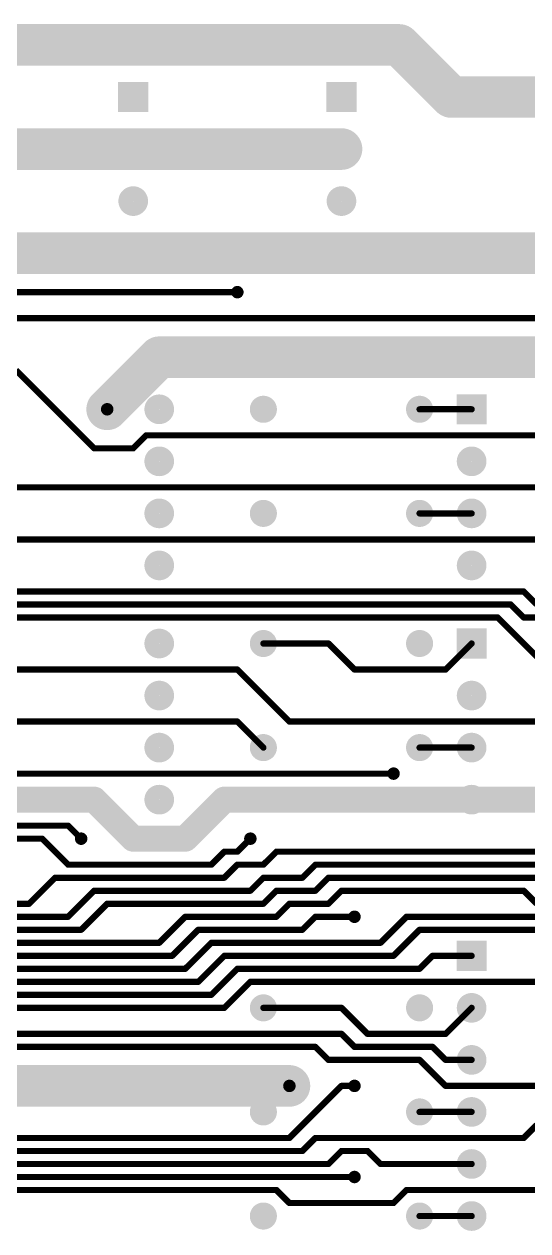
# Model space of a CAD drawing. Extents: x 0.24 to 7.39, y 0.21 to 4.62.
# Drawn here: x 3.636 to 4.604, y 2.293 to 4.611 of the extents above; entities that cross this region are included whole.
import ezdxf

# ---------------------------------------------------------------- set-up
doc = ezdxf.new("R2010")
doc.units = 0

msp = doc.modelspace()

# ---------------------------------------------------------------- linework, layer by layer
at = {"layer": 'TOP'}
for points, const_width in [([(2.646, 4.571), (4.357, 4.571)], 0.08), ([(4.357, 4.571), (4.457, 4.471)], 0.08), ([(4.457, 4.471), (4.646, 4.471)], 0.08), ([(3.446, 4.371), (3.846, 4.371)], 0.08), ([(3.846, 4.371), (4.246, 4.371)], 0.08), ([(3.446, 4.171), (3.846, 4.171)], 0.08), ([(3.846, 4.171), (4.246, 4.171)], 0.08), ([(4.246, 4.171), (4.646, 4.171)], 0.08), ([(2.771, 4.096), (4.046, 4.096)], 0.012), ([(5.121, 4.046), (3.471, 4.046)], 0.012), ([(3.896, 3.971), (3.796, 3.871)], 0.08), ([(4.646, 3.971), (3.896, 3.971)], 0.08), ([(3.771, 3.796), (3.621, 3.946)], 0.012), ([(4.396, 3.871), (4.496, 3.871)], 0.012), ([(3.871, 3.821), (3.846, 3.796)], 0.012), ([(4.846, 3.821), (3.871, 3.821)], 0.012), ([(3.846, 3.796), (3.771, 3.796)], 0.012), ([(3.571, 3.721), (4.821, 3.721)], 0.012), ([(4.396, 3.671), (4.496, 3.671)], 0.012), ([(4.671, 3.621), (3.421, 3.621)], 0.012), ([(4.596, 3.521), (3.371, 3.521)], 0.012), ([(4.621, 3.496), (4.596, 3.521)], 0.012), ([(3.421, 3.496), (4.571, 3.496)], 0.012), ([(4.571, 3.496), (4.596, 3.471)], 0.012), ([(3.471, 3.471), (4.546, 3.471)], 0.012), ([(4.546, 3.471), (4.646, 3.371)], 0.012), ([(4.596, 3.471), (5.021, 3.471)], 0.012), ([(4.221, 3.421), (4.096, 3.421)], 0.012), ([(4.271, 3.371), (4.221, 3.421)], 0.012), ([(4.496, 3.421), (4.446, 3.371)], 0.012), ([(3.446, 3.371), (4.046, 3.371)], 0.012), ([(4.046, 3.371), (4.146, 3.271)], 0.012), ([(4.446, 3.371), (4.271, 3.371)], 0.012), ([(4.046, 3.271), (3.271, 3.271)], 0.012), ([(4.046, 3.271), (3.271, 3.271)], 0.012), ([(4.096, 3.221), (4.046, 3.271)], 0.012), ([(4.096, 3.221), (4.046, 3.271)], 0.012), ([(4.146, 3.271), (4.946, 3.271)], 0.012), ([(4.396, 3.221), (4.496, 3.221)], 0.012), ([(4.346, 3.171), (3.321, 3.171)], 0.012), ([(3.596, 3.121), (3.771, 3.121)], 0.05), ([(3.771, 3.121), (3.846, 3.046)], 0.05), ([(3.946, 3.046), (4.021, 3.121)], 0.05), ([(4.021, 3.121), (4.496, 3.121)], 0.05), ([(4.496, 3.121), (4.671, 3.121)], 0.05), ([(3.721, 3.071), (3.571, 3.071)], 0.012), ([(3.746, 3.046), (3.721, 3.071)], 0.012), ([(3.846, 3.046), (3.946, 3.046)], 0.05), ([(3.521, 3.046), (3.671, 3.046)], 0.012), ([(3.671, 3.046), (3.721, 2.996)], 0.012), ([(4.046, 3.021), (4.071, 3.046)], 0.012), ([(3.996, 2.996), (4.021, 3.021)], 0.012), ([(4.021, 3.021), (4.046, 3.021)], 0.012), ([(4.121, 3.021), (4.096, 2.996)], 0.012), ([(4.696, 3.021), (4.121, 3.021)], 0.012), ([(3.721, 2.996), (3.996, 2.996)], 0.012), ([(4.046, 2.996), (4.021, 2.971)], 0.012), ([(4.096, 2.996), (4.046, 2.996)], 0.012), ([(4.196, 2.996), (4.171, 2.971)], 0.012), ([(4.671, 2.996), (4.196, 2.996)], 0.012), ([(3.696, 2.971), (3.646, 2.921)], 0.012), ([(4.021, 2.971), (3.696, 2.971)], 0.012), ([(4.096, 2.971), (4.071, 2.946)], 0.012), ([(4.171, 2.971), (4.096, 2.971)], 0.012), ([(4.221, 2.971), (4.196, 2.946)], 0.012), ([(4.646, 2.971), (4.221, 2.971)], 0.012), ([(3.771, 2.946), (3.721, 2.896)], 0.012), ([(4.071, 2.946), (3.771, 2.946)], 0.012), ([(4.121, 2.946), (4.096, 2.921)], 0.012), ([(4.196, 2.946), (4.121, 2.946)], 0.012), ([(4.221, 2.921), (4.246, 2.946)], 0.012), ([(4.246, 2.946), (4.596, 2.946)], 0.012), ([(4.596, 2.946), (4.621, 2.921)], 0.012), ([(3.646, 2.921), (3.596, 2.921)], 0.012), ([(3.796, 2.921), (3.746, 2.871)], 0.012), ([(4.096, 2.921), (3.796, 2.921)], 0.012), ([(4.121, 2.896), (4.146, 2.921)], 0.012), ([(4.146, 2.921), (4.221, 2.921)], 0.012), ([(3.721, 2.896), (3.571, 2.896)], 0.012), ([(3.896, 2.846), (3.946, 2.896)], 0.012), ([(3.946, 2.896), (4.121, 2.896)], 0.012), ([(4.171, 2.871), (4.196, 2.896)], 0.012), ([(4.196, 2.896), (4.271, 2.896)], 0.012), ([(4.321, 2.846), (4.371, 2.896)], 0.012), ([(4.371, 2.896), (4.946, 2.896)], 0.012), ([(3.746, 2.871), (3.546, 2.871)], 0.012), ([(3.921, 2.821), (3.971, 2.871)], 0.012), ([(3.971, 2.871), (4.171, 2.871)], 0.012), ([(4.346, 2.821), (4.396, 2.871)], 0.012), ([(4.396, 2.871), (4.921, 2.871)], 0.012), ([(3.521, 2.846), (3.896, 2.846)], 0.012), ([(3.946, 2.796), (3.996, 2.846)], 0.012), ([(3.996, 2.846), (4.321, 2.846)], 0.012), ([(3.496, 2.821), (3.921, 2.821)], 0.012), ([(3.971, 2.771), (4.021, 2.821)], 0.012), ([(4.021, 2.821), (4.346, 2.821)], 0.012), ([(4.396, 2.796), (4.421, 2.821)], 0.012), ([(4.421, 2.821), (4.496, 2.821)], 0.012), ([(3.471, 2.796), (3.946, 2.796)], 0.012), ([(3.996, 2.746), (4.046, 2.796)], 0.012), ([(4.046, 2.796), (4.396, 2.796)], 0.012), ([(3.446, 2.771), (3.971, 2.771)], 0.012), ([(4.021, 2.721), (4.071, 2.771)], 0.012), ([(4.071, 2.771), (5.071, 2.771)], 0.012), ([(3.421, 2.746), (3.996, 2.746)], 0.012), ([(3.396, 2.721), (4.021, 2.721)], 0.012), ([(4.246, 2.721), (4.096, 2.721)], 0.012), ([(4.296, 2.671), (4.246, 2.721)], 0.012), ([(4.496, 2.721), (4.446, 2.671)], 0.012), ([(3.521, 2.671), (4.246, 2.671)], 0.012), ([(4.246, 2.671), (4.271, 2.646)], 0.012), ([(4.446, 2.671), (4.296, 2.671)], 0.012), ([(3.471, 2.646), (4.196, 2.646)], 0.012), ([(4.196, 2.646), (4.221, 2.621)], 0.012), ([(4.271, 2.646), (4.421, 2.646)], 0.012), ([(4.421, 2.646), (4.446, 2.621)], 0.012), ([(4.221, 2.621), (4.396, 2.621)], 0.012), ([(4.396, 2.621), (4.446, 2.571)], 0.012), ([(4.446, 2.621), (4.496, 2.621)], 0.012), ([(4.146, 2.571), (3.421, 2.571)], 0.08), ([(4.246, 2.571), (4.146, 2.471)], 0.012), ([(4.271, 2.571), (4.246, 2.571)], 0.012), ([(4.446, 2.571), (5.546, 2.571)], 0.012), ([(4.396, 2.521), (4.496, 2.521)], 0.012), ([(4.621, 2.496), (4.596, 2.471)], 0.012), ([(4.146, 2.471), (3.421, 2.471)], 0.012), ([(4.196, 2.471), (4.171, 2.446)], 0.012), ([(4.596, 2.471), (4.196, 2.471)], 0.012), ([(4.171, 2.446), (3.446, 2.446)], 0.012), ([(4.221, 2.421), (4.246, 2.446)], 0.012), ([(4.246, 2.446), (4.296, 2.446)], 0.012), ([(4.296, 2.446), (4.321, 2.421)], 0.012), ([(3.471, 2.421), (4.221, 2.421)], 0.012), ([(4.321, 2.421), (4.496, 2.421)], 0.012), ([(3.521, 2.396), (4.271, 2.396)], 0.012), ([(4.121, 2.371), (3.571, 2.371)], 0.012), ([(4.146, 2.346), (4.121, 2.371)], 0.012), ([(4.371, 2.371), (4.346, 2.346)], 0.012), ([(4.921, 2.371), (4.371, 2.371)], 0.012), ([(4.346, 2.346), (4.146, 2.346)], 0.012), ([(4.396, 2.321), (4.496, 2.321)], 0.012)]:
    msp.add_lwpolyline(points, dxfattribs=dict(at, const_width=const_width))
for points, const_width in [([(4.337, 4.571, 1), (4.377, 4.571, 1)], 0.04), ([(4.337, 4.571, 1), (4.377, 4.571, 1)], 0.04), ([(4.437, 4.471, 1), (4.477, 4.471, 1)], 0.04), ([(4.437, 4.471, 1), (4.477, 4.471, 1)], 0.04), ([(3.826, 4.371, 1), (3.866, 4.371, 1)], 0.04), ([(3.826, 4.371, 1), (3.866, 4.371, 1)], 0.04), ([(4.226, 4.371, 1), (4.266, 4.371, 1)], 0.04), ([(3.832, 4.371, 1), (3.86, 4.371, 1)], 0.029), ([(4.232, 4.371, 1), (4.26, 4.371, 1)], 0.029), ([(3.832, 4.271, 1), (3.86, 4.271, 1)], 0.029), ([(4.232, 4.271, 1), (4.26, 4.271, 1)], 0.029), ([(3.826, 4.171, 1), (3.866, 4.171, 1)], 0.04), ([(3.826, 4.171, 1), (3.866, 4.171, 1)], 0.04), ([(3.832, 4.171, 1), (3.86, 4.171, 1)], 0.029), ([(4.226, 4.171, 1), (4.266, 4.171, 1)], 0.04), ([(4.226, 4.171, 1), (4.266, 4.171, 1)], 0.04), ([(4.232, 4.171, 1), (4.26, 4.171, 1)], 0.029), ([(4.04, 4.096, 1), (4.052, 4.096, 1)], 0.012), ([(4.043, 4.096, 1), (4.049, 4.096, 1)], 0.006), ([(3.876, 3.971, 1), (3.916, 3.971, 1)], 0.04), ([(3.876, 3.971, 1), (3.916, 3.971, 1)], 0.04), ([(3.776, 3.871, 1), (3.816, 3.871, 1)], 0.04), ([(3.882, 3.871, 1), (3.91, 3.871, 1)], 0.029), ([(4.083, 3.871, 1), (4.109, 3.871, 1)], 0.026), ([(4.383, 3.871, 1), (4.409, 3.871, 1)], 0.026), ([(3.79, 3.871, 1), (3.802, 3.871, 1)], 0.012), ([(4.393, 3.871, 1), (4.399, 3.871, 1)], 0.006), ([(4.493, 3.871, 1), (4.499, 3.871, 1)], 0.006), ([(3.868, 3.821, 1), (3.874, 3.821, 1)], 0.006), ([(3.868, 3.821, 1), (3.874, 3.821, 1)], 0.006), ([(3.768, 3.796, 1), (3.774, 3.796, 1)], 0.006), ([(3.768, 3.796, 1), (3.774, 3.796, 1)], 0.006), ([(3.843, 3.796, 1), (3.849, 3.796, 1)], 0.006), ([(3.843, 3.796, 1), (3.849, 3.796, 1)], 0.006), ([(3.882, 3.771, 1), (3.91, 3.771, 1)], 0.029), ([(4.482, 3.771, 1), (4.51, 3.771, 1)], 0.029), ([(3.882, 3.671, 1), (3.91, 3.671, 1)], 0.029), ([(4.083, 3.671, 1), (4.109, 3.671, 1)], 0.026), ([(4.383, 3.671, 1), (4.409, 3.671, 1)], 0.026), ([(4.482, 3.671, 1), (4.51, 3.671, 1)], 0.029), ([(4.393, 3.671, 1), (4.399, 3.671, 1)], 0.006), ([(4.493, 3.671, 1), (4.499, 3.671, 1)], 0.006), ([(3.882, 3.571, 1), (3.91, 3.571, 1)], 0.029), ([(4.482, 3.571, 1), (4.51, 3.571, 1)], 0.029), ([(4.593, 3.521, 1), (4.599, 3.521, 1)], 0.006), ([(4.593, 3.521, 1), (4.599, 3.521, 1)], 0.006), ([(4.568, 3.496, 1), (4.574, 3.496, 1)], 0.006), ([(4.568, 3.496, 1), (4.574, 3.496, 1)], 0.006), ([(4.543, 3.471, 1), (4.549, 3.471, 1)], 0.006), ([(4.543, 3.471, 1), (4.549, 3.471, 1)], 0.006), ([(4.593, 3.471, 1), (4.599, 3.471, 1)], 0.006), ([(4.593, 3.471, 1), (4.599, 3.471, 1)], 0.006), ([(3.882, 3.421, 1), (3.91, 3.421, 1)], 0.029), ([(4.083, 3.421, 1), (4.109, 3.421, 1)], 0.026), ([(4.383, 3.421, 1), (4.409, 3.421, 1)], 0.026), ([(4.093, 3.421, 1), (4.099, 3.421, 1)], 0.006), ([(4.218, 3.421, 1), (4.224, 3.421, 1)], 0.006), ([(4.218, 3.421, 1), (4.224, 3.421, 1)], 0.006), ([(4.493, 3.421, 1), (4.499, 3.421, 1)], 0.006), ([(4.043, 3.371, 1), (4.049, 3.371, 1)], 0.006), ([(4.043, 3.371, 1), (4.049, 3.371, 1)], 0.006), ([(4.268, 3.371, 1), (4.274, 3.371, 1)], 0.006), ([(4.268, 3.371, 1), (4.274, 3.371, 1)], 0.006), ([(4.443, 3.371, 1), (4.449, 3.371, 1)], 0.006), ([(4.443, 3.371, 1), (4.449, 3.371, 1)], 0.006), ([(3.882, 3.321, 1), (3.91, 3.321, 1)], 0.029), ([(4.482, 3.321, 1), (4.51, 3.321, 1)], 0.029), ([(4.043, 3.271, 1), (4.049, 3.271, 1)], 0.006), ([(4.043, 3.271, 1), (4.049, 3.271, 1)], 0.006), ([(4.043, 3.271, 1), (4.049, 3.271, 1)], 0.006), ([(4.043, 3.271, 1), (4.049, 3.271, 1)], 0.006), ([(4.143, 3.271, 1), (4.149, 3.271, 1)], 0.006), ([(4.143, 3.271, 1), (4.149, 3.271, 1)], 0.006), ([(3.882, 3.221, 1), (3.91, 3.221, 1)], 0.029), ([(4.083, 3.221, 1), (4.109, 3.221, 1)], 0.026), ([(4.383, 3.221, 1), (4.409, 3.221, 1)], 0.026), ([(4.482, 3.221, 1), (4.51, 3.221, 1)], 0.029), ([(4.093, 3.221, 1), (4.099, 3.221, 1)], 0.006), ([(4.093, 3.221, 1), (4.099, 3.221, 1)], 0.006), ([(4.393, 3.221, 1), (4.399, 3.221, 1)], 0.006), ([(4.493, 3.221, 1), (4.499, 3.221, 1)], 0.006), ([(4.34, 3.171, 1), (4.352, 3.171, 1)], 0.012), ([(4.343, 3.171, 1), (4.349, 3.171, 1)], 0.006), ([(3.7585, 3.121, 1), (3.7835, 3.121, 1)], 0.025), ([(3.7585, 3.121, 1), (3.7835, 3.121, 1)], 0.025), ([(3.882, 3.121, 1), (3.91, 3.121, 1)], 0.029), ([(4.0085, 3.121, 1), (4.0335, 3.121, 1)], 0.025), ([(4.0085, 3.121, 1), (4.0335, 3.121, 1)], 0.025), ([(4.482, 3.121, 1), (4.51, 3.121, 1)], 0.029), ([(4.4835, 3.121, 1), (4.5085, 3.121, 1)], 0.025), ([(4.4835, 3.121, 1), (4.5085, 3.121, 1)], 0.025), ([(3.718, 3.071, 1), (3.724, 3.071, 1)], 0.006), ([(3.718, 3.071, 1), (3.724, 3.071, 1)], 0.006), ([(3.8335, 3.046, 1), (3.8585, 3.046, 1)], 0.025), ([(3.8335, 3.046, 1), (3.8585, 3.046, 1)], 0.025), ([(3.9335, 3.046, 1), (3.9585, 3.046, 1)], 0.025), ([(3.9335, 3.046, 1), (3.9585, 3.046, 1)], 0.025), ([(3.668, 3.046, 1), (3.674, 3.046, 1)], 0.006), ([(3.668, 3.046, 1), (3.674, 3.046, 1)], 0.006), ([(3.74, 3.046, 1), (3.752, 3.046, 1)], 0.012), ([(3.743, 3.046, 1), (3.749, 3.046, 1)], 0.006), ([(4.065, 3.046, 1), (4.077, 3.046, 1)], 0.012), ([(4.068, 3.046, 1), (4.074, 3.046, 1)], 0.006), ([(4.018, 3.021, 1), (4.024, 3.021, 1)], 0.006), ([(4.018, 3.021, 1), (4.024, 3.021, 1)], 0.006), ([(4.043, 3.021, 1), (4.049, 3.021, 1)], 0.006), ([(4.043, 3.021, 1), (4.049, 3.021, 1)], 0.006), ([(4.118, 3.021, 1), (4.124, 3.021, 1)], 0.006), ([(4.118, 3.021, 1), (4.124, 3.021, 1)], 0.006), ([(3.718, 2.996, 1), (3.724, 2.996, 1)], 0.006), ([(3.718, 2.996, 1), (3.724, 2.996, 1)], 0.006), ([(3.993, 2.996, 1), (3.999, 2.996, 1)], 0.006), ([(3.993, 2.996, 1), (3.999, 2.996, 1)], 0.006), ([(4.043, 2.996, 1), (4.049, 2.996, 1)], 0.006), ([(4.043, 2.996, 1), (4.049, 2.996, 1)], 0.006), ([(4.093, 2.996, 1), (4.099, 2.996, 1)], 0.006), ([(4.093, 2.996, 1), (4.099, 2.996, 1)], 0.006), ([(4.193, 2.996, 1), (4.199, 2.996, 1)], 0.006), ([(4.193, 2.996, 1), (4.199, 2.996, 1)], 0.006), ([(3.693, 2.971, 1), (3.699, 2.971, 1)], 0.006), ([(3.693, 2.971, 1), (3.699, 2.971, 1)], 0.006), ([(4.018, 2.971, 1), (4.024, 2.971, 1)], 0.006), ([(4.018, 2.971, 1), (4.024, 2.971, 1)], 0.006), ([(4.093, 2.971, 1), (4.099, 2.971, 1)], 0.006), ([(4.093, 2.971, 1), (4.099, 2.971, 1)], 0.006), ([(4.168, 2.971, 1), (4.174, 2.971, 1)], 0.006), ([(4.168, 2.971, 1), (4.174, 2.971, 1)], 0.006), ([(4.218, 2.971, 1), (4.224, 2.971, 1)], 0.006), ([(4.218, 2.971, 1), (4.224, 2.971, 1)], 0.006), ([(3.768, 2.946, 1), (3.774, 2.946, 1)], 0.006), ([(3.768, 2.946, 1), (3.774, 2.946, 1)], 0.006), ([(4.068, 2.946, 1), (4.074, 2.946, 1)], 0.006), ([(4.068, 2.946, 1), (4.074, 2.946, 1)], 0.006), ([(4.118, 2.946, 1), (4.124, 2.946, 1)], 0.006), ([(4.118, 2.946, 1), (4.124, 2.946, 1)], 0.006), ([(4.193, 2.946, 1), (4.199, 2.946, 1)], 0.006), ([(4.193, 2.946, 1), (4.199, 2.946, 1)], 0.006), ([(4.243, 2.946, 1), (4.249, 2.946, 1)], 0.006), ([(4.243, 2.946, 1), (4.249, 2.946, 1)], 0.006), ([(4.593, 2.946, 1), (4.599, 2.946, 1)], 0.006), ([(4.593, 2.946, 1), (4.599, 2.946, 1)], 0.006), ([(3.643, 2.921, 1), (3.649, 2.921, 1)], 0.006), ([(3.643, 2.921, 1), (3.649, 2.921, 1)], 0.006), ([(3.793, 2.921, 1), (3.799, 2.921, 1)], 0.006), ([(3.793, 2.921, 1), (3.799, 2.921, 1)], 0.006), ([(4.093, 2.921, 1), (4.099, 2.921, 1)], 0.006), ([(4.093, 2.921, 1), (4.099, 2.921, 1)], 0.006), ([(4.143, 2.921, 1), (4.149, 2.921, 1)], 0.006), ([(4.143, 2.921, 1), (4.149, 2.921, 1)], 0.006), ([(4.218, 2.921, 1), (4.224, 2.921, 1)], 0.006), ([(4.218, 2.921, 1), (4.224, 2.921, 1)], 0.006), ([(3.718, 2.896, 1), (3.724, 2.896, 1)], 0.006), ([(3.718, 2.896, 1), (3.724, 2.896, 1)], 0.006), ([(3.943, 2.896, 1), (3.949, 2.896, 1)], 0.006), ([(3.943, 2.896, 1), (3.949, 2.896, 1)], 0.006), ([(4.118, 2.896, 1), (4.124, 2.896, 1)], 0.006), ([(4.118, 2.896, 1), (4.124, 2.896, 1)], 0.006), ([(4.193, 2.896, 1), (4.199, 2.896, 1)], 0.006), ([(4.193, 2.896, 1), (4.199, 2.896, 1)], 0.006), ([(4.265, 2.896, 1), (4.277, 2.896, 1)], 0.012), ([(4.268, 2.896, 1), (4.274, 2.896, 1)], 0.006), ([(4.368, 2.896, 1), (4.374, 2.896, 1)], 0.006), ([(4.368, 2.896, 1), (4.374, 2.896, 1)], 0.006), ([(3.743, 2.871, 1), (3.749, 2.871, 1)], 0.006), ([(3.743, 2.871, 1), (3.749, 2.871, 1)], 0.006), ([(3.968, 2.871, 1), (3.974, 2.871, 1)], 0.006), ([(3.968, 2.871, 1), (3.974, 2.871, 1)], 0.006), ([(4.168, 2.871, 1), (4.174, 2.871, 1)], 0.006), ([(4.168, 2.871, 1), (4.174, 2.871, 1)], 0.006), ([(4.393, 2.871, 1), (4.399, 2.871, 1)], 0.006), ([(4.393, 2.871, 1), (4.399, 2.871, 1)], 0.006), ([(3.893, 2.846, 1), (3.899, 2.846, 1)], 0.006), ([(3.893, 2.846, 1), (3.899, 2.846, 1)], 0.006), ([(3.993, 2.846, 1), (3.999, 2.846, 1)], 0.006), ([(3.993, 2.846, 1), (3.999, 2.846, 1)], 0.006), ([(4.318, 2.846, 1), (4.324, 2.846, 1)], 0.006), ([(4.318, 2.846, 1), (4.324, 2.846, 1)], 0.006), ([(3.918, 2.821, 1), (3.924, 2.821, 1)], 0.006), ([(3.918, 2.821, 1), (3.924, 2.821, 1)], 0.006), ([(4.018, 2.821, 1), (4.024, 2.821, 1)], 0.006), ([(4.018, 2.821, 1), (4.024, 2.821, 1)], 0.006), ([(4.343, 2.821, 1), (4.349, 2.821, 1)], 0.006), ([(4.343, 2.821, 1), (4.349, 2.821, 1)], 0.006), ([(4.418, 2.821, 1), (4.424, 2.821, 1)], 0.006), ([(4.418, 2.821, 1), (4.424, 2.821, 1)], 0.006), ([(4.493, 2.821, 1), (4.499, 2.821, 1)], 0.006), ([(3.943, 2.796, 1), (3.949, 2.796, 1)], 0.006), ([(3.943, 2.796, 1), (3.949, 2.796, 1)], 0.006), ([(4.043, 2.796, 1), (4.049, 2.796, 1)], 0.006), ([(4.043, 2.796, 1), (4.049, 2.796, 1)], 0.006), ([(4.393, 2.796, 1), (4.399, 2.796, 1)], 0.006), ([(4.393, 2.796, 1), (4.399, 2.796, 1)], 0.006), ([(3.968, 2.771, 1), (3.974, 2.771, 1)], 0.006), ([(3.968, 2.771, 1), (3.974, 2.771, 1)], 0.006), ([(4.068, 2.771, 1), (4.074, 2.771, 1)], 0.006), ([(4.068, 2.771, 1), (4.074, 2.771, 1)], 0.006), ([(3.993, 2.746, 1), (3.999, 2.746, 1)], 0.006), ([(3.993, 2.746, 1), (3.999, 2.746, 1)], 0.006), ([(4.083, 2.721, 1), (4.109, 2.721, 1)], 0.026), ([(4.383, 2.721, 1), (4.409, 2.721, 1)], 0.026), ([(4.482, 2.721, 1), (4.51, 2.721, 1)], 0.029), ([(4.018, 2.721, 1), (4.024, 2.721, 1)], 0.006), ([(4.018, 2.721, 1), (4.024, 2.721, 1)], 0.006), ([(4.093, 2.721, 1), (4.099, 2.721, 1)], 0.006), ([(4.243, 2.721, 1), (4.249, 2.721, 1)], 0.006), ([(4.243, 2.721, 1), (4.249, 2.721, 1)], 0.006), ([(4.493, 2.721, 1), (4.499, 2.721, 1)], 0.006), ([(4.243, 2.671, 1), (4.249, 2.671, 1)], 0.006), ([(4.243, 2.671, 1), (4.249, 2.671, 1)], 0.006), ([(4.293, 2.671, 1), (4.299, 2.671, 1)], 0.006), ([(4.293, 2.671, 1), (4.299, 2.671, 1)], 0.006), ([(4.443, 2.671, 1), (4.449, 2.671, 1)], 0.006), ([(4.443, 2.671, 1), (4.449, 2.671, 1)], 0.006), ([(4.193, 2.646, 1), (4.199, 2.646, 1)], 0.006), ([(4.193, 2.646, 1), (4.199, 2.646, 1)], 0.006), ([(4.268, 2.646, 1), (4.274, 2.646, 1)], 0.006), ([(4.268, 2.646, 1), (4.274, 2.646, 1)], 0.006), ([(4.418, 2.646, 1), (4.424, 2.646, 1)], 0.006), ([(4.418, 2.646, 1), (4.424, 2.646, 1)], 0.006), ([(4.482, 2.621, 1), (4.51, 2.621, 1)], 0.029), ([(4.218, 2.621, 1), (4.224, 2.621, 1)], 0.006), ([(4.218, 2.621, 1), (4.224, 2.621, 1)], 0.006), ([(4.393, 2.621, 1), (4.399, 2.621, 1)], 0.006), ([(4.393, 2.621, 1), (4.399, 2.621, 1)], 0.006), ([(4.443, 2.621, 1), (4.449, 2.621, 1)], 0.006), ([(4.443, 2.621, 1), (4.449, 2.621, 1)], 0.006), ([(4.493, 2.621, 1), (4.499, 2.621, 1)], 0.006), ([(4.126, 2.571, 1), (4.166, 2.571, 1)], 0.04), ([(4.14, 2.571, 1), (4.152, 2.571, 1)], 0.012), ([(4.243, 2.571, 1), (4.249, 2.571, 1)], 0.006), ([(4.243, 2.571, 1), (4.249, 2.571, 1)], 0.006), ([(4.265, 2.571, 1), (4.277, 2.571, 1)], 0.012), ([(4.268, 2.571, 1), (4.274, 2.571, 1)], 0.006), ([(4.443, 2.571, 1), (4.449, 2.571, 1)], 0.006), ([(4.443, 2.571, 1), (4.449, 2.571, 1)], 0.006), ([(4.083, 2.521, 1), (4.109, 2.521, 1)], 0.026), ([(4.383, 2.521, 1), (4.409, 2.521, 1)], 0.026), ([(4.482, 2.521, 1), (4.51, 2.521, 1)], 0.029), ([(4.393, 2.521, 1), (4.399, 2.521, 1)], 0.006), ([(4.493, 2.521, 1), (4.499, 2.521, 1)], 0.006), ([(4.143, 2.471, 1), (4.149, 2.471, 1)], 0.006), ([(4.143, 2.471, 1), (4.149, 2.471, 1)], 0.006), ([(4.193, 2.471, 1), (4.199, 2.471, 1)], 0.006), ([(4.193, 2.471, 1), (4.199, 2.471, 1)], 0.006), ([(4.593, 2.471, 1), (4.599, 2.471, 1)], 0.006), ([(4.593, 2.471, 1), (4.599, 2.471, 1)], 0.006), ([(4.168, 2.446, 1), (4.174, 2.446, 1)], 0.006), ([(4.168, 2.446, 1), (4.174, 2.446, 1)], 0.006), ([(4.243, 2.446, 1), (4.249, 2.446, 1)], 0.006), ([(4.243, 2.446, 1), (4.249, 2.446, 1)], 0.006), ([(4.293, 2.446, 1), (4.299, 2.446, 1)], 0.006), ([(4.293, 2.446, 1), (4.299, 2.446, 1)], 0.006), ([(4.482, 2.421, 1), (4.51, 2.421, 1)], 0.029), ([(4.218, 2.421, 1), (4.224, 2.421, 1)], 0.006), ([(4.218, 2.421, 1), (4.224, 2.421, 1)], 0.006), ([(4.318, 2.421, 1), (4.324, 2.421, 1)], 0.006), ([(4.318, 2.421, 1), (4.324, 2.421, 1)], 0.006), ([(4.493, 2.421, 1), (4.499, 2.421, 1)], 0.006), ([(4.265, 2.396, 1), (4.277, 2.396, 1)], 0.012), ([(4.268, 2.396, 1), (4.274, 2.396, 1)], 0.006), ([(4.118, 2.371, 1), (4.124, 2.371, 1)], 0.006), ([(4.118, 2.371, 1), (4.124, 2.371, 1)], 0.006), ([(4.368, 2.371, 1), (4.374, 2.371, 1)], 0.006), ([(4.368, 2.371, 1), (4.374, 2.371, 1)], 0.006), ([(4.083, 2.321, 1), (4.109, 2.321, 1)], 0.026), ([(4.143, 2.346, 1), (4.149, 2.346, 1)], 0.006), ([(4.143, 2.346, 1), (4.149, 2.346, 1)], 0.006), ([(4.343, 2.346, 1), (4.349, 2.346, 1)], 0.006), ([(4.343, 2.346, 1), (4.349, 2.346, 1)], 0.006), ([(4.383, 2.321, 1), (4.409, 2.321, 1)], 0.026), ([(4.482, 2.321, 1), (4.51, 2.321, 1)], 0.029), ([(4.393, 2.321, 1), (4.399, 2.321, 1)], 0.006), ([(4.493, 2.321, 1), (4.499, 2.321, 1)], 0.006)]:
    msp.add_lwpolyline(points, format="xyb", close=True, dxfattribs=dict(at, const_width=const_width))
for points in [[(3.817, 4.442), (3.875, 4.442), (3.817, 4.5), (3.875, 4.5)], [(4.217, 4.442), (4.275, 4.442), (4.217, 4.5), (4.275, 4.5)], [(4.467, 3.842), (4.525, 3.842), (4.467, 3.9), (4.525, 3.9)], [(4.467, 3.392), (4.525, 3.392), (4.467, 3.45), (4.525, 3.45)], [(4.467, 2.792), (4.525, 2.792), (4.467, 2.85), (4.525, 2.85)]]:
    msp.add_solid(points, dxfattribs=at)

doc.saveas('drawing.dxf')
